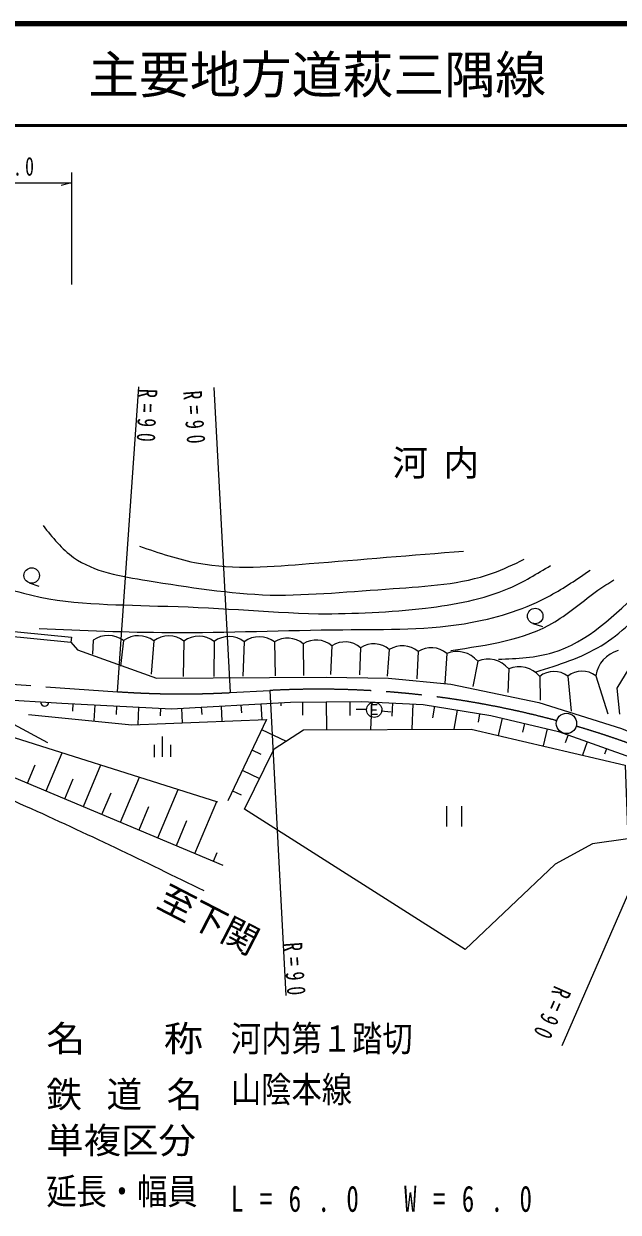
# Model space of a CAD drawing. Units: millimetres, scale not verified. Extents: x 40000 to 680000, y 20000 to 380000.
# Drawn here: x 210422 to 268821, y 263293 to 380000 of the extents above; entities that cross this region are included whole.
import ezdxf
from ezdxf.enums import TextEntityAlignment as Align

# ---------------------------------------------------------------- set-up
doc = ezdxf.new("R2010")
doc.units = ezdxf.units.MM
doc.header["$LTSCALE"] = 1000
doc.linetypes.add('CHAIN', pattern=[18.5, 12, -1.5, 3.5, -1.5])
for name, color, linetype, lineweight in [('M-BGD', 7, 'Continuous', 25), ('M-BMK', 2, 'CHAIN', 13), ('M-BMK-SRVR', 3, 'Continuous', 25), ('M-STR-HTXT', 7, 'Continuous', 13), ('M-TTL', 2, 'Continuous', 140), ('M-TTL-LINE', 7, 'Continuous', 50)]:
    doc.layers.add(name, color=color, linetype=linetype, lineweight=lineweight)
for name, color, linetype in [('M-BMK-HTXT', 7, 'Continuous'), ('M-STR-STR1', 1, 'Continuous'), ('M-TTL-TXT', 7, 'Continuous')]:
    doc.layers.add(name, color=color, linetype=linetype)
doc.styles.add('ＭＳ ゴシック', font='')
doc.styles.get('ＭＳ ゴシック').set_extended_font_data('MS Gothic')

msp = doc.modelspace()

# ---------------------------------------------------------------- linework, layer by layer
at = {"layer": 'M-BGD'}
for p, q in [((210957, 325101), (211904, 324778)), ((260422, 321119), (261369, 320797)), ((217252, 319457), (217158, 318088)), ((220220, 319430), (219937, 316927)), ((223187, 319403), (222938, 316120)), ((226154, 319376), (226073, 315886)), ((229122, 319348), (229078, 315917)), ((232089, 319321), (231950, 315949)), ((235056, 319294), (235131, 315980)), ((237876, 319106), (237914, 316013)), ((240695, 318917), (240565, 316090)), ((243514, 318729), (243393, 316078)), ((246334, 318540), (246131, 315935)), ((249153, 318352), (249046, 315657)), ((251973, 318163), (251784, 315204)), ((255018, 317414), (254522, 314928)), ((258063, 316665), (257965, 314339)), ((261108, 315916), (261143, 313575)), ((263870, 315949), (264187, 312502)), ((266631, 315982), (267808, 312221)), ((204152, 313889), (214157, 313292)), ((215235, 313235), (215196, 312494)), ((217390, 313122), (217307, 311539)), ((219546, 313009), (219502, 312167)), ((221701, 312896), (221612, 311193)), ((223857, 312783), (223818, 312031)), ((225910, 312780), (225987, 311366)), ((227860, 312887), (227900, 312165)), ((229810, 312994), (229891, 311521)), ((231760, 313101), (231802, 312350)), ((233711, 313208), (233795, 311675)), ((235661, 313315), (235677, 313010)), ((237797, 313382), (237811, 312118)), ((240119, 313407), (240149, 310686)), ((242441, 313433), (242456, 312064)), ((244612, 313398), (244483, 310703)), ((246632, 313301), (246570, 312006)), ((248652, 313203), (248533, 310718)), ((250770, 312973), (250585, 311849)), ((193437, 312726), (229980, 297375)), ((234262, 311694), (230460, 303690)), ((244081, 312660), (243081, 312650)), ((244553, 312627), (245063, 312632)), ((245517, 312523), (246511, 312417)), ((252984, 312609), (252676, 310734)), ((255198, 312246), (255063, 311426)), ((257411, 311802), (257014, 310120)), ((209403, 311220), (212739, 309429)), ((233787, 310693), (236185, 309555)), ((259625, 311279), (259427, 310440)), ((261838, 310756), (261443, 309085)), ((224022, 309999), (224031, 307999)), ((263887, 310158), (263617, 309399)), ((265772, 309485), (265307, 308182)), ((212622, 304667), (214196, 308414)), ((223226, 309195), (223231, 307995)), ((224826, 309202), (224831, 308002)), ((232836, 308692), (233698, 308283)), ((267657, 308813), (267463, 308268)), ((210795, 305434), (211547, 307224)), ((216276, 303132), (217991, 307213)), ((214449, 303899), (215271, 305856)), ((219931, 301597), (221786, 306013)), ((231886, 306691), (233583, 305885)), ((223585, 300061), (225581, 304812)), ((230935, 304690), (231770, 304294)), ((218104, 302364), (218996, 304489)), ((227239, 298526), (229376, 303612)), ((221758, 300829), (222721, 303121)), ((251938, 303180), (251944, 301180)), ((253464, 301184), (253458, 303184)), ((225412, 299294), (226445, 301753)), ((229067, 297759), (229432, 298630))]:
    msp.add_line(p, q, dxfattribs=at)
for points in [[(268985, 312196), (268718, 314756), (269898, 316684), (275184, 323025)], [(191875, 318739), (196335, 320599), (199670, 321011), (204799, 320781), (215096, 319777)], [(192068, 318278), (196465, 320111), (199690, 320509), (204764, 320282), (215047, 319279)], [(215096, 319777), (215047, 319279), (215685, 318521), (223446, 315752), (240127, 315846), (246259, 315740), (252361, 315150), (261027, 313339), (269126, 310803), (274563, 308521), (296541, 298989), (300730, 297237), (305525, 295886), (309556, 295062)], [(194341, 312878), (198096, 311714), (201379, 311107), (205614, 311129), (229448, 303589)], [(214157, 313292), (224935, 312726), (236636, 313369), (243602, 313446), (249662, 313155), (256305, 312064), (262945, 310494), (270484, 307804), (295599, 296799), (300695, 294810), (305900, 293459), (309619, 292539), (310041, 291846), (306081, 285707)], [(245149, 313112), (244549, 313107), (244556, 312207), (245156, 312212)], [(210880, 312178), (221022, 311169), (234262, 311694)]]:
    msp.add_lwpolyline(points, dxfattribs=at)
msp.add_lwpolyline([(232097, 302865), (235011, 308790), (237908, 310678), (254357, 310741), (269513, 307199), (269772, 299951), (266292, 299482), (262612, 297468), (253783, 289098)], close=True, dxfattribs=at)
for centre, radius in [((211202, 325820), 760), ((260667, 321839), 760), ((244853, 312630), 750)]:
    msp.add_circle(centre, radius, dxfattribs=at)
for centre, radius, start, end in [((218718, 317465), 2473, 52.60693, 126.34668), ((221685, 317438), 2473, 52.60693, 126.34668), ((224653, 317411), 2473, 52.60693, 126.34668), ((227620, 317384), 2473, 52.60693, 126.34668), ((230587, 317357), 2473, 52.60693, 126.34668), ((233555, 317330), 2473, 52.60693, 126.34668), ((236340, 317320), 2355, 49.30554, 123.04541), ((239160, 317132), 2355, 49.30554, 123.04541), ((241979, 316943), 2355, 49.30554, 123.04541), ((244798, 316755), 2355, 49.30554, 123.04541), ((247618, 316566), 2355, 49.30554, 123.04541), ((250437, 316378), 2355, 49.30554, 123.04541), ((252968, 315644), 2709, 40.80981, 111.55347), ((256013, 314895), 2709, 40.80981, 111.55347), ((269571, 315575), 2968, 104.63867, 172.12659), ((259058, 314146), 2709, 40.80981, 111.55347), ((262511, 314092), 2301, 53.80786, 127.54773), ((265272, 314124), 2301, 53.80786, 127.54773), ((212489, 313391), 400, 176.58128, 356.58128)]:
    msp.add_arc(centre, radius, start, end, dxfattribs=at)
for points, knots in [([(202220, 331536), (202769, 330038), (203318, 328540), (204274, 327386), (205708, 325653), (208058, 324695), (210387, 324081), (214829, 322910), (219191, 322991), (223584, 322818), (228940, 322749), (234109, 322200), (239372, 322062), (242880, 322064), (246381, 322210), (249901, 322622), (252717, 322951), (255544, 323450), (258107, 324573), (259515, 325189), (260843, 325994), (262172, 326799)], [0, 0, 0, 0, 1, 1, 1, 2, 2, 2, 3, 3, 3, 4, 4, 4, 5, 5, 5, 6, 6, 6, 7, 7, 7, 7]), ([(212313, 330717), (213244, 329568), (214176, 328419), (215320, 327598), (217324, 326162), (219980, 325735), (222559, 325325), (226690, 324667), (230621, 324052), (234633, 323894), (238664, 323872), (242654, 324249), (246716, 324534), (250032, 324766), (253395, 324937), (256473, 326046), (257533, 326428), (258559, 326921), (259586, 327414)], [0, 0, 0, 0, 1, 1, 1, 2, 2, 2, 3, 3, 3, 4, 4, 4, 5, 5, 5, 6, 6, 6, 6]), ([(221796, 328693), (223706, 328041), (225615, 327389), (227571, 327030), (231108, 326379), (234795, 326685), (238443, 326984), (243557, 327404), (248596, 327810), (253635, 328215)], [0, 0, 0, 0, 1, 1, 1, 2, 2, 2, 3, 3, 3, 3]), ([(211926, 320623), (216212, 320435), (220498, 320247), (224781, 320224), (230443, 320195), (236098, 320455), (241781, 320499), (246029, 320532), (250292, 320444), (254469, 321222), (257141, 321720), (259778, 322573), (262159, 323865), (263512, 324599), (264783, 325475), (266053, 326351)], [0, 0, 0, 0, 1, 1, 1, 2, 2, 2, 3, 3, 3, 4, 4, 4, 5, 5, 5, 5]), ([(252386, 318470), (255992, 318982), (259597, 319494), (262580, 321275), (264060, 322159), (265387, 323355), (266821, 324364), (267331, 324722), (267855, 325058), (268379, 325393)], [0, 0, 0, 0, 1, 1, 1, 2, 2, 2, 3, 3, 3, 3]), ([(257042, 317588), (258880, 317673), (260718, 317759), (262395, 318256), (265775, 319257), (268499, 321931), (271223, 324604)], [0, 0, 0, 0, 1, 1, 1, 2, 2, 2, 2]), ([(260748, 316364), (262981, 317053), (265214, 317743), (267144, 318926), (269079, 320112), (270709, 321795), (272340, 323478)], [0, 0, 0, 0, 1, 1, 1, 2, 2, 2, 2]), ([(152667, 321597), (162869, 319446), (173071, 317294), (182950, 314064), (186569, 312880), (190144, 311552), (193701, 310178), (199389, 307981), (205029, 305668), (210591, 303181), (216490, 300543), (222302, 297710), (228114, 294878)], [0, 0, 0, 0, 1, 1, 1, 2, 2, 2, 3, 3, 3, 4, 4, 4, 4])]:
    msp.add_open_spline(points, degree=3, knots=knots, dxfattribs=at)
at = {"layer": 'M-BMK'}
msp.add_line((230706, 314320), (234579, 314527), dxfattribs=at)
msp.add_lwpolyline([(177144, 310860), (181956, 310527), (194148, 316191), (219629, 314411)], dxfattribs=at)
for centre, start, end in [((225904, 404192), 266.0025, 273.05902), ((239382, 224655), 74.93652, 93.05896), ((239382, 224655), 66.4859, 73.66328)]:
    msp.add_arc(centre, 90000, start, end, dxfattribs=at)
at = {"layer": 'M-BMK-SRVR'}
msp.add_circle((263736, 311297), 1000, dxfattribs=at)
at = {"layer": 'M-STR-HTXT'}
for p, q in [((215096, 365382), (215096, 354382)), ((191790, 364382), (215096, 364382)), ((215096, 364382), (214096, 364102)), ((219629, 314411), (221721, 344338)), ((229105, 344277), (230706, 314320)), ((234579, 314527), (236180, 284570)), ((263320, 279673), (275290, 307182))]:
    msp.add_line(p, q, dxfattribs=at)
at = {"layer": 'M-TTL'}
msp.add_line((680000, 380000), (40000, 380000), dxfattribs=at)
at = {"layer": 'M-TTL-LINE'}
msp.add_line((40000, 370000), (680000, 370000), dxfattribs=at)

# ---------------------------------------------------------------- texts
at = {"layer": 'M-BMK-HTXT', "style": 'ＭＳ ゴシック'}
msp.add_text('至下関', height=2566, rotation=332.7, dxfattribs=at).set_placement((222985, 292629), align=Align.BOTTOM_LEFT)
at = {"layer": 'M-BMK-HTXT', "insert": (246635, 335319), "char_height": 2566, "attachment_point": 7, "style": 'ＭＳ ゴシック'}
msp.add_mtext('\\T1.43;河内', dxfattribs=at)
at = {"layer": 'M-STR-HTXT', "insert": (195102, 364882), "char_height": 1833, "attachment_point": 7, "style": 'ＭＳ ゴシック'}
msp.add_mtext('\\T1.36;\\W0.7;側\\~溝\\~\u3000L=23.0', dxfattribs=at)
at = {"layer": 'M-STR-HTXT', "char_height": 1833, "attachment_point": 7, "style": 'ＭＳ ゴシック'}
for insert, rotation in [((221698, 344178), 267.8), ((226055, 343892), 274.3), ((235911, 289722), 274.3), ((262536, 285643), 246.2)]:
    msp.add_mtext('\\T1.65;\\W0.7;R=90', dxfattribs=dict(at, insert=insert, rotation=rotation))
at = {"layer": 'M-STR-STR1', "style": 'ＭＳ ゴシック'}
for s, width, p in [('名\u3000\u3000称', 1.1, (212631, 278293)), ('河内第１踏切', 0.85, (230775, 278293)), ('山陰本線', 0.85, (230775, 273293)), ('単複区分', 1.05, (212631, 268293)), ('延長・幅員', 0.85, (212631, 263293))]:
    msp.add_text(s, height=2566, dxfattribs=dict(at, width=width)).set_placement(p, align=Align.BOTTOM_LEFT)
at = {"layer": 'M-STR-STR1', "char_height": 2566, "attachment_point": 7, "style": 'ＭＳ ゴシック'}
for s, insert in [('\\T1.69;鉄道名', (212631, 273293)), ('\\T2.32;\\W0.7;L=6.0\\~W=6.0', (230775, 263293))]:
    msp.add_mtext(s, dxfattribs=dict(at, insert=insert))
at = {"layer": 'M-TTL-TXT', "style": 'ＭＳ ゴシック'}
msp.add_text('主要地方道萩三隅線', height=3666, dxfattribs=at).set_placement((216734, 375000), align=Align.MIDDLE_LEFT)

doc.saveas('drawing.dxf')
